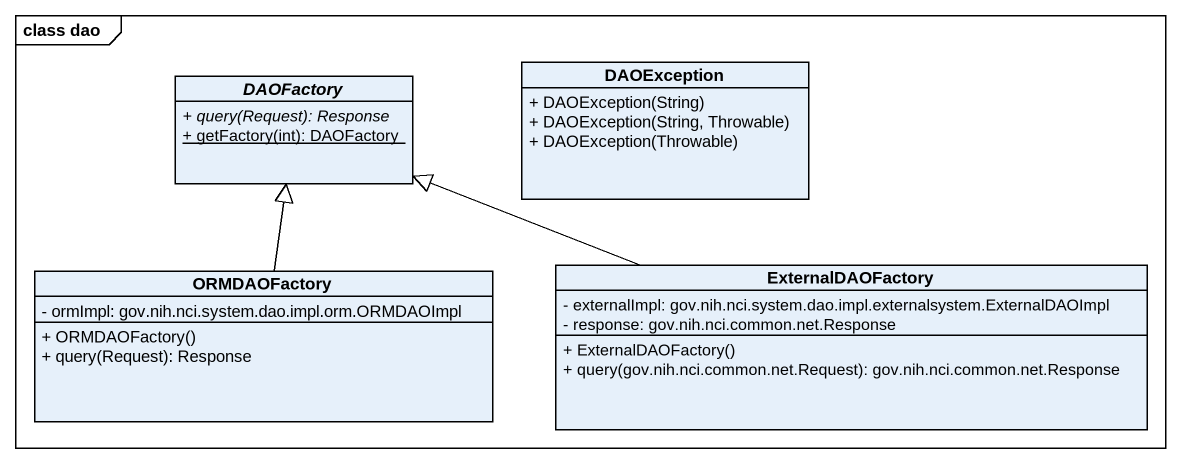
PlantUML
@startuml
mainframe class dao
hide circle
hide empty members
skinparam classAttributeIconSize 0
abstract class DAOFactory {
  {abstract} + query(Request): Response
  {static} + getFactory(int): DAOFactory
}
class DAOException {
  + DAOException(String)
  + DAOException(String, Throwable)
  + DAOException(Throwable)
}
class ORMDAOFactory {
  - ormImpl: gov.nih.nci.system.dao.impl.orm.ORMDAOImpl
  + ORMDAOFactory()
  + query(Request): Response
}
class ExternalDAOFactory {
  - externalImpl: gov.nih.nci.system.dao.impl.externalsystem.ExternalDAOImpl
  - response: gov.nih.nci.common.net.Response
  + ExternalDAOFactory()
  + query(gov.nih.nci.common.net.Request): gov.nih.nci.common.net.Response
}
ORMDAOFactory -up-|> DAOFactory
ExternalDAOFactory -left-|> DAOFactory
@enduml
